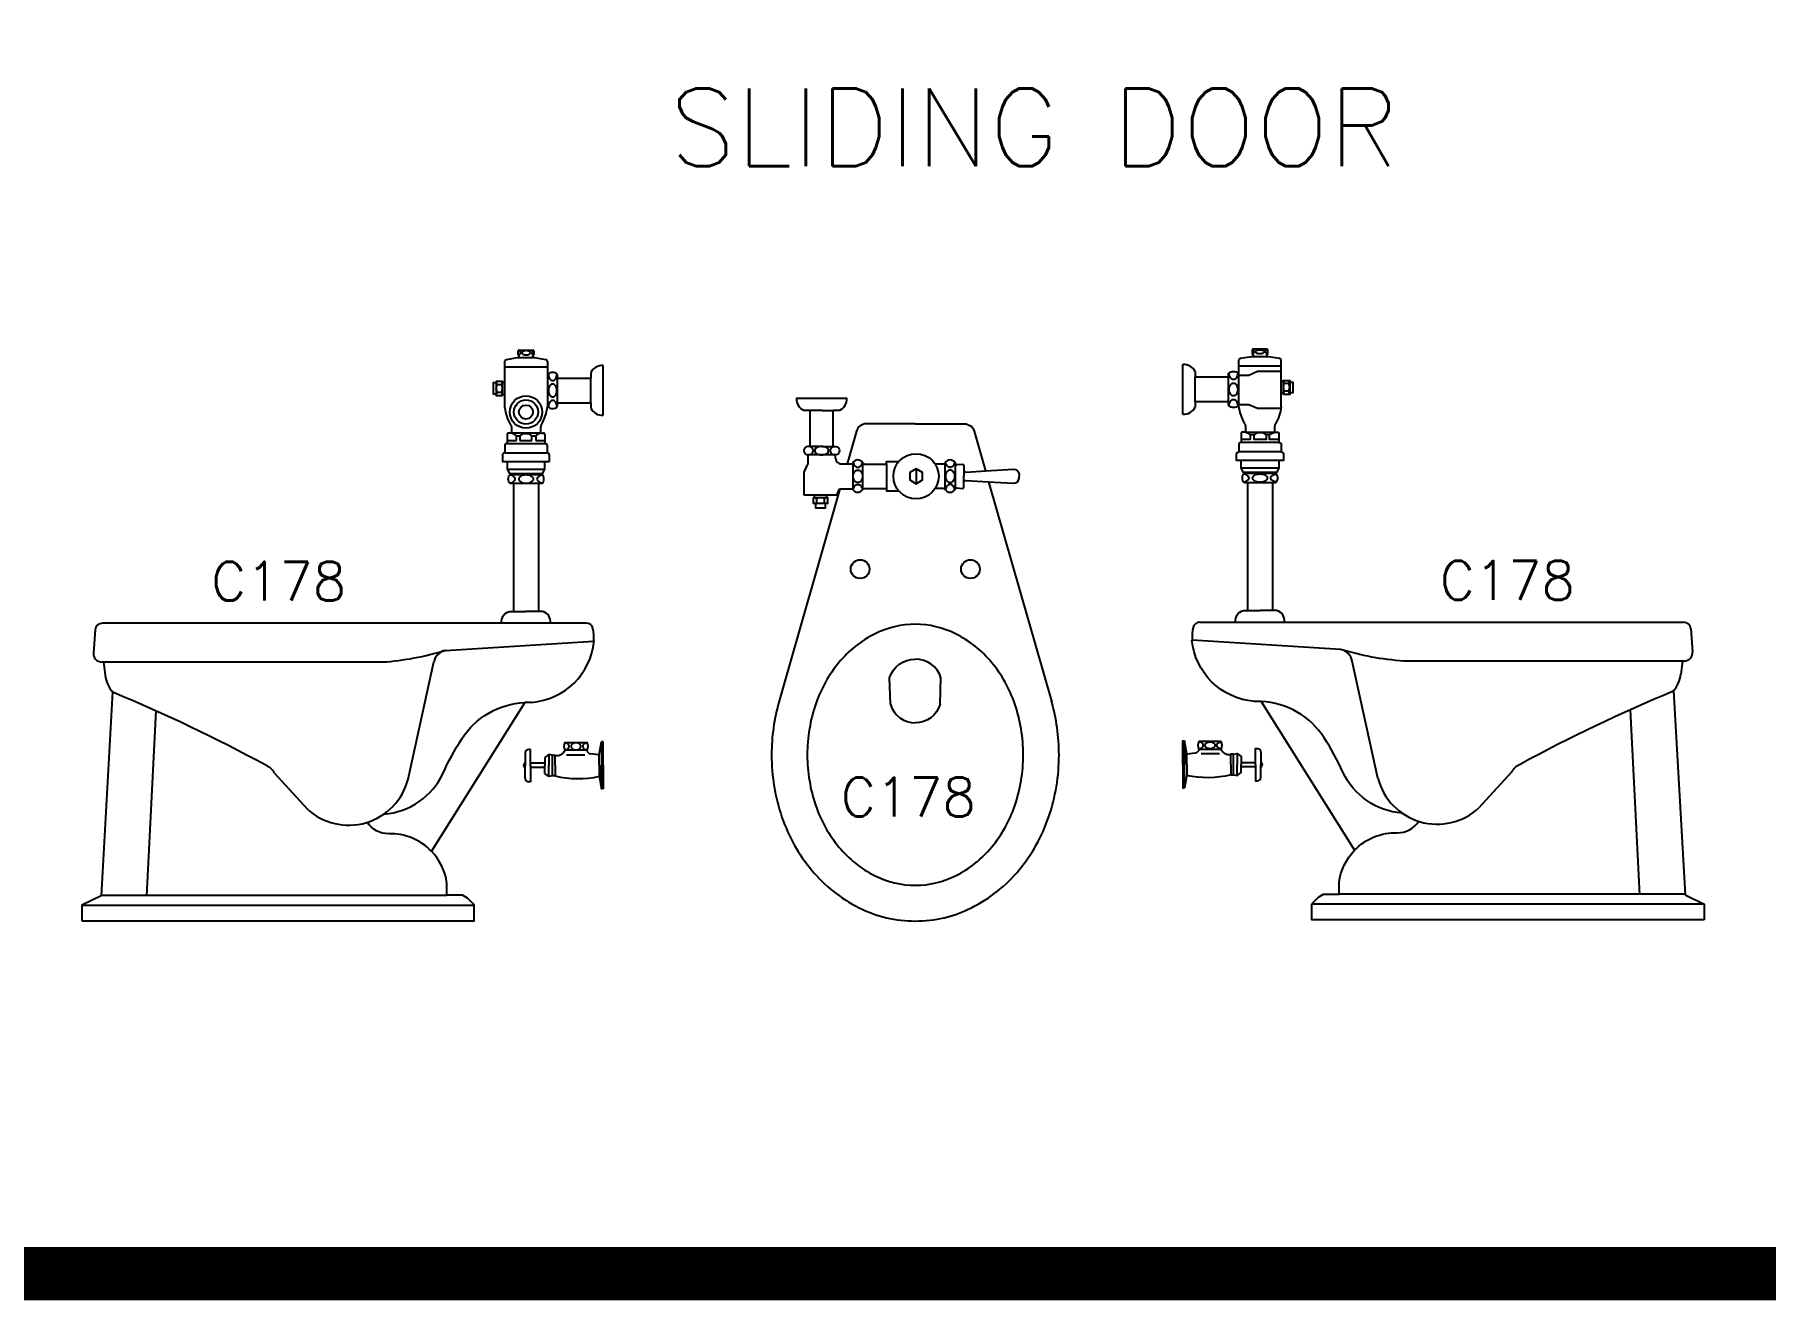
# Model space of a CAD drawing. Header units: inches. Extents: x -2548 to -2391, y 2200 to 2352.
# Drawn here: x -2447.984 to -2443.529, y 2314.169 to 2317.428 of the extents above; entities that cross this region are included whole.
import ezdxf
from ezdxf.enums import TextEntityAlignment as Align

# ---------------------------------------------------------------- set-up
doc = ezdxf.new("R2010")
doc.units = ezdxf.units.IN
doc.header["$MEASUREMENT"] = 0
for name, color, linetype in [('19', 4, 'Continuous'), ('2', 2, 'Continuous'), ('LIS', 151, 'Continuous'), ('WC-DET1', 15, 'Continuous'), ('WC-DET2', 10, 'Continuous'), ('WC-OUT', 7, 'Continuous'), ('WC-OUTL', 7, 'Continuous')]:
    doc.layers.add(name, color=color, linetype=linetype)
doc.styles.add('ROMANS', font='romans', dxfattribs={"height": 0.1})

msp = doc.modelspace()

# ---------------------------------------------------------------- linework, layer by layer
at = {"color": 1}
for p, q in [((-2446.73978, 2316.60358), (-2446.73978, 2316.61358)), ((-2446.73678, 2316.61558), (-2446.70178, 2316.61558)), ((-2446.69978, 2316.59658), (-2446.69778, 2316.59658)), ((-2446.69878, 2316.61358), (-2446.69878, 2316.60358)), ((-2446.69778, 2316.59658), (-2446.66878, 2316.59158)), ((-2446.66378, 2316.58658), (-2446.66378, 2316.55358)), ((-2446.63778, 2316.54358), (-2446.63778, 2316.55358)), ((-2446.63778, 2316.54358), (-2446.55264, 2316.54358)), ((-2446.55264, 2316.48058), (-2446.55264, 2316.54358)), ((-2444.99638, 2316.48308), (-2444.99638, 2316.54608)), ((-2446.63778, 2316.47058), (-2446.63778, 2316.48058)), ((-2446.63778, 2316.48058), (-2446.55264, 2316.48058)), ((-2446.68178, 2316.41558), (-2446.68178, 2316.40258)), ((-2446.6795, 2316.40258), (-2446.6755, 2316.40258)), ((-2446.6705, 2316.39758), (-2446.6705, 2316.37758)), ((-2446.6645, 2316.37158), (-2446.6645, 2316.35158)), ((-2446.67107, 2316.32958), (-2446.65907, 2316.32958)), ((-2446.65907, 2316.32958), (-2446.65907, 2316.34558)), ((-2446.75128, 2316.27258), (-2446.75128, 2315.94326)), ((-2446.68728, 2316.27258), (-2446.68728, 2315.94326)), ((-2446.67807, 2316.27258), (-2446.68728, 2316.27258)), ((-2446.68007, 2316.29858), (-2446.68007, 2316.29558)), ((-2446.68007, 2316.29558), (-2446.67807, 2316.29558)), ((-2444.86174, 2316.27508), (-2444.86174, 2315.94576)), ((-2444.79774, 2316.27508), (-2444.79774, 2315.94576)), ((-2446.78207, 2315.91301), (-2447.80937, 2315.91301)), ((-2446.6815, 2315.94326), (-2446.68728, 2315.94326)), ((-2446.6565, 2315.91301), (-2446.6565, 2315.91826)), ((-2446.56382, 2315.91301), (-2446.6565, 2315.91301)), ((-2446.55078, 2315.91301), (-2446.55078, 2315.91301)), ((-2444.99824, 2315.91551), (-2444.99824, 2315.91551)), ((-2444.9852, 2315.91551), (-2444.89252, 2315.91551)), ((-2444.76695, 2315.91551), (-2443.73965, 2315.91551)), ((-2447.82817, 2315.89564), (-2447.83287, 2315.83689)), ((-2443.72085, 2315.89814), (-2443.71615, 2315.83939)), ((-2447.81083, 2315.81301), (-2447.80678, 2315.81301)), ((-2447.80678, 2315.81301), (-2447.80278, 2315.77901)), ((-2443.74224, 2315.81551), (-2443.74624, 2315.78151)), ((-2443.73819, 2315.81551), (-2443.74224, 2315.81551))]:
    msp.add_line(p, q, dxfattribs=at)
for points in [[(-2446.77378, 2316.53338), (-2446.77378, 2316.58658, -0.3507811), (-2446.76978, 2316.59158), (-2446.74078, 2316.59658)], [(-2444.84924, 2316.59908), (-2444.85124, 2316.59908), (-2444.88024, 2316.59408, 0.3173877), (-2444.88524, 2316.58908), (-2444.88524, 2316.55608, -0.5628668)], [(-2444.81024, 2316.59908, -0.8113941), (-2444.80924, 2316.60608), (-2444.80924, 2316.61608, 0.5351838), (-2444.81224, 2316.61808), (-2444.84724, 2316.61808, 0.3027756), (-2444.85024, 2316.61608), (-2444.85024, 2316.60608, -0.8113941), (-2444.84924, 2316.59908, -0.8251429)], [(-2444.77524, 2316.53588), (-2444.77524, 2316.58908, 0.3507811), (-2444.77924, 2316.59408), (-2444.80824, 2316.59908)], [(-2444.91124, 2316.54608), (-2444.91124, 2316.55608, -0.3846154), (-2444.88524, 2316.55608, -0.4444444)], [(-2446.77378, 2316.46758), (-2446.77378, 2316.50138, -0.3507811)], [(-2444.77524, 2316.47008), (-2444.77524, 2316.50388, 0.3507811)], [(-2446.77378, 2316.46758, 0.1019262), (-2446.75878, 2316.42358, -0.144353), (-2446.75678, 2316.41558), (-2446.75678, 2316.40258)], [(-2444.88524, 2316.47308, -0.3846154), (-2444.91124, 2316.47308), (-2444.91124, 2316.48308, -0.3846154)], [(-2444.88524, 2316.47308, 0.0954344), (-2444.86924, 2316.42608, -0.144353), (-2444.86724, 2316.41808), (-2444.86724, 2316.40508)], [(-2444.77524, 2316.47008, -0.1019262), (-2444.79024, 2316.42608, 0.144353), (-2444.79224, 2316.41808), (-2444.79224, 2316.40508)], [(-2446.75907, 2316.40258), (-2446.76307, 2316.40258, 0.4142136), (-2446.76807, 2316.39758), (-2446.76807, 2316.37758, -0.4142136), (-2446.77107, 2316.37458, 0.4142136), (-2446.77407, 2316.37158), (-2446.77407, 2316.35158)], [(-2444.86952, 2316.40508), (-2444.87352, 2316.40508, 0.4142136), (-2444.87852, 2316.40008), (-2444.87852, 2316.38008, -0.4142136), (-2444.88152, 2316.37708, 0.4142136), (-2444.88452, 2316.37408), (-2444.88452, 2316.35408)], [(-2444.78995, 2316.40508), (-2444.78595, 2316.40508, -0.4142136), (-2444.78095, 2316.40008), (-2444.78095, 2316.38008, 0.4142136), (-2444.77795, 2316.37708, -0.4142136), (-2444.77495, 2316.37408), (-2444.77495, 2316.35408)], [(-2444.87795, 2316.33208), (-2444.88995, 2316.33208), (-2444.88995, 2316.34808, -0.3855051), (-2444.88452, 2316.35408, -0.7616351)], [(-2444.77495, 2316.35408, -0.4142136), (-2444.76895, 2316.34808), (-2444.76895, 2316.33208), (-2444.78095, 2316.33208)], [(-2446.77407, 2316.35158, 0.4142136), (-2446.78007, 2316.34558), (-2446.78007, 2316.32958), (-2446.76807, 2316.32958)], [(-2445.53523, 2316.30509), (-2445.46549, 2316.30912, -0.0166027), (-2445.46449, 2316.30915, -1.3380697)], [(-2445.46449, 2316.30912, -0.3988843), (-2445.44949, 2316.29612), (-2445.44949, 2316.29112)], [(-2446.75128, 2316.27258), (-2446.76007, 2316.27258, -0.4354748), (-2446.76007, 2316.29558, -0.3932673)], [(-2446.76007, 2316.29558), (-2446.75807, 2316.29558, -0.4354748)], [(-2445.52857, 2316.27677), (-2445.46549, 2316.27312, 0.0166027), (-2445.46449, 2316.2731, 1.3380697)], [(-2445.46449, 2316.27312, 0.3988843), (-2445.44949, 2316.28612), (-2445.44949, 2316.29112)], [(-2444.86895, 2316.29808), (-2444.87095, 2316.29808, 0.4354748), (-2444.87095, 2316.27508), (-2444.86174, 2316.27508, 0.4354748)], [(-2444.79774, 2316.27508), (-2444.78895, 2316.27508, 0.4354748), (-2444.78895, 2316.29808, 0.3932673)], [(-2444.78895, 2316.29808), (-2444.79095, 2316.29808, 0.4354748)], [(-2446.78207, 2315.91301), (-2446.78207, 2315.91826, -0.4142136), (-2446.75707, 2315.94326), (-2446.75128, 2315.94326)], [(-2444.89252, 2315.91551), (-2444.89252, 2315.92076, -0.4142136), (-2444.86752, 2315.94576), (-2444.86174, 2315.94576)], [(-2444.76695, 2315.91551), (-2444.76695, 2315.92076, 0.4142136), (-2444.79195, 2315.94576), (-2444.79774, 2315.94576)], [(-2444.82635, 2315.71136, 0.0217751), (-2444.84424, 2315.71151, -0.3618925), (-2445.00528, 2315.86962, -0.1089664)], [(-2446.0676, 2315.7122, 0.0704929), (-2446.08717, 2315.57412, 0.0827299), (-2446.06032, 2315.41299, 0.0905077), (-2445.98462, 2315.27787, 0.104232), (-2445.86196, 2315.18032, 0.1165619), (-2445.71714, 2315.1461, 0.1165619)], [(-2445.71714, 2315.1461, 0.1165619), (-2445.57232, 2315.18032, 0.104232), (-2445.44966, 2315.27787, 0.0905077), (-2445.37396, 2315.41299, 0.0827299), (-2445.34712, 2315.57412, 0.0704929), (-2445.36668, 2315.7122, 0.0905077)], [(-2446.92278, 2315.21303), (-2446.92278, 2315.24301, 0.1595957), (-2446.96269, 2315.32576, -0.2641758)], [(-2444.62624, 2315.21553), (-2444.62624, 2315.24551, -0.1595957), (-2444.58633, 2315.32826, 0.2641758)], [(-2447.86278, 2315.14701), (-2446.85278, 2315.14701), (-2446.85278, 2315.18701, 0.1102156), (-2446.88278, 2315.21301), (-2446.92278, 2315.21301), (-2446.92278, 2315.21303, 0.1595957)], [(-2443.68624, 2315.14951), (-2444.69624, 2315.14951), (-2444.69624, 2315.18951, -0.1102156), (-2444.66624, 2315.21551), (-2444.62624, 2315.21551), (-2444.62624, 2315.21553, -0.1595957)]]:
    msp.add_lwpolyline(points, format="xyb", dxfattribs=at)
for points in [[(-2446.74078, 2316.59658), (-2446.73878, 2316.59658)], [(-2444.80824, 2316.59908), (-2444.81024, 2316.59908)], [(-2444.91124, 2316.54608), (-2444.99638, 2316.54608)], [(-2444.91124, 2316.48308), (-2444.99638, 2316.48308)], [(-2446.75807, 2316.29858), (-2446.75807, 2316.29558)], [(-2444.86895, 2316.30108), (-2444.86895, 2316.29808)], [(-2444.79095, 2316.30108), (-2444.79095, 2316.29808)], [(-2447.78363, 2315.73598), (-2447.81333, 2315.21101)], [(-2443.76539, 2315.73848), (-2443.73569, 2315.21351)], [(-2446.72267, 2315.70886), (-2446.96269, 2315.32576)], [(-2444.82635, 2315.71136), (-2444.58633, 2315.32826)], [(-2447.81333, 2315.21101), (-2447.86278, 2315.18701), (-2447.86278, 2315.14701)], [(-2443.73569, 2315.21351), (-2443.68624, 2315.18951), (-2443.68624, 2315.14951)]]:
    msp.add_lwpolyline(points, dxfattribs=at)
for centre, radius, start, end in [((-2446.73762, 2316.61358), 0.00217, 67.38014, 180), ((-2446.74002, 2316.59998), 0.00361, 290.01876, 86.24144), ((-2446.69855, 2316.59998), 0.00361, 93.75856, 249.98124), ((-2446.70178, 2316.61233), 0.00325, 22.61986, 90), ((-2446.66983, 2316.58554), 0.00613, 9.78241, 80.21759), ((-2446.65078, 2316.53918), 0.0194, 47.92498, 132.07502), ((-2446.79378, 2316.48861), 0.13124, 330.29716, 352.10307), ((-2446.65078, 2316.48498), 0.0194, 227.92498, 312.07502), ((-2446.66722, 2316.41619), 0.01458, 149.5356, 182.39191), ((-2446.6755, 2316.39758), 0.005, 0, 90), ((-2446.6675, 2316.37758), 0.003, 180, 270), ((-2446.6675, 2316.37158), 0.003, 0, 90), ((-2446.6651, 2316.34558), 0.00603, 0, 84.32762), ((-2446.68877, 2316.28408), 0.01571, 312.93618, 47.06382), ((-2447.80937, 2315.89414), 0.01887, 90, 175.42608), ((-2446.6815, 2315.91826), 0.025, 0, 90), ((-2446.56382, 2315.89564), 0.01737, 12.26536, 90), ((-2444.9852, 2315.89814), 0.01737, 90, 167.73464), ((-2443.73965, 2315.89664), 0.01887, 4.57392, 90), ((-2446.71919, 2315.88474), 0.17633, 274.68562, 354.26486), ((-2446.65266, 2315.87633), 0.10828, 355.06235, 12.26536), ((-2444.89636, 2315.87883), 0.10828, 167.73464, 184.93765), ((-2447.81083, 2315.83512), 0.02212, 175.42608, 270), ((-2443.73819, 2315.83762), 0.02212, 270, 4.57392), ((-2447.72178, 2315.78928), 0.08165, 187.22788, 221.66003), ((-2443.82724, 2315.79178), 0.08165, 318.33997, 352.77212), ((-2446.71208, 2315.50364), 0.20549, 87.96434, 92.95403)]:
    msp.add_arc(centre, radius, start, end, dxfattribs=at)
at = {"layer": 'LIS', "color": 8, "const_width": 0.06859}
for points in [[(-2472.5754, 2351.85742), (-2418.46104, 2351.85742), (-2418.46104, 2314.20371), (-2472.5754, 2314.20371)], [(-2472.50681, 2351.78884), (-2418.52963, 2351.78884), (-2418.52963, 2314.27229), (-2472.50681, 2314.27229)]]:
    msp.add_lwpolyline(points, close=True, dxfattribs=at)
at = {"layer": 'WC-DET1', "color": 1}
for p, q in [((-2446.73878, 2316.59658), (-2446.69978, 2316.59658)), ((-2446.77378, 2316.57258), (-2446.66378, 2316.57258)), ((-2446.77378, 2316.50138), (-2446.77378, 2316.53338)), ((-2446.66378, 2316.55358), (-2446.66378, 2316.47058)), ((-2446.63778, 2316.48058), (-2446.63778, 2316.54358)), ((-2444.88524, 2316.55608), (-2444.88524, 2316.47308)), ((-2444.77524, 2316.50388), (-2444.77524, 2316.53588)), ((-2446.68007, 2316.40258), (-2446.75907, 2316.40258)), ((-2446.76807, 2316.37558), (-2446.67107, 2316.37558)), ((-2446.77407, 2316.35158), (-2446.6645, 2316.35158)), ((-2446.76807, 2316.32958), (-2446.67107, 2316.32958)), ((-2446.76807, 2316.30958), (-2446.67107, 2316.30958)), ((-2445.91014, 2316.32312), (-2445.89965, 2316.32312)), ((-2445.89965, 2316.32312), (-2445.87814, 2316.32312)), ((-2445.87814, 2316.32612), (-2445.87814, 2316.32381)), ((-2445.87814, 2316.32381), (-2445.87814, 2316.32312)), ((-2445.87814, 2316.32312), (-2445.87814, 2316.25912)), ((-2445.71514, 2316.31012), (-2445.71514, 2316.27212)), ((-2445.61449, 2316.32612), (-2445.61449, 2316.32381)), ((-2445.61449, 2316.32381), (-2445.61449, 2316.32312)), ((-2445.61449, 2316.32312), (-2445.61449, 2316.25912)), ((-2446.75807, 2316.29858), (-2446.68007, 2316.29858)), ((-2446.75807, 2316.29558), (-2446.68007, 2316.29558)), ((-2446.68728, 2316.27258), (-2446.75128, 2316.27258)), ((-2445.87814, 2316.25912), (-2445.87814, 2316.25712)), ((-2445.61449, 2316.25912), (-2445.61449, 2316.25712)), ((-2446.6565, 2315.91301), (-2446.78207, 2315.91301)), ((-2446.68728, 2315.94326), (-2446.71928, 2315.94326)), ((-2444.89252, 2315.91551), (-2444.76695, 2315.91551)), ((-2446.92678, 2315.84301), (-2446.54478, 2315.86701)), ((-2444.62224, 2315.84551), (-2445.00424, 2315.86951)), ((-2447.02278, 2315.51101), (-2446.95678, 2315.81301)), ((-2444.52624, 2315.51351), (-2444.59224, 2315.81551)), ((-2446.61864, 2315.60613), (-2446.56284, 2315.60613)), ((-2446.53064, 2315.57373), (-2446.52464, 2315.60773)), ((-2446.52064, 2315.60773), (-2446.52464, 2315.60773)), ((-2446.52064, 2315.54701), (-2446.52064, 2315.60773)), ((-2446.72164, 2315.57873), (-2446.72164, 2315.54553)), ((-2446.70804, 2315.58773), (-2446.71264, 2315.58773)), ((-2446.70804, 2315.54553), (-2446.70804, 2315.58773)), ((-2446.67044, 2315.55213), (-2446.70804, 2315.55213)), ((-2446.66084, 2315.57493), (-2446.67044, 2315.56733)), ((-2446.67044, 2315.56733), (-2446.67044, 2315.54673)), ((-2446.66084, 2315.57493), (-2446.66084, 2315.54653)), ((-2446.65084, 2315.57313), (-2446.66084, 2315.57493)), ((-2446.65084, 2315.57313), (-2446.64457, 2315.57313)), ((-2446.65084, 2315.51993), (-2446.65084, 2315.57313)), ((-2446.61424, 2315.58573), (-2446.61864, 2315.58573)), ((-2446.56764, 2315.58573), (-2446.61424, 2315.58573)), ((-2446.56264, 2315.58573), (-2446.56764, 2315.58573)), ((-2446.53064, 2315.57373), (-2446.55323, 2315.57685)), ((-2446.53064, 2315.54701), (-2446.53064, 2315.57373)), ((-2447.36678, 2315.52701), (-2447.28278, 2315.43501)), ((-2446.72164, 2315.51333), (-2446.72164, 2315.54673)), ((-2446.70804, 2315.54673), (-2446.70804, 2315.50433)), ((-2446.67044, 2315.54133), (-2446.70804, 2315.54133)), ((-2446.67044, 2315.52613), (-2446.67044, 2315.54673)), ((-2446.66084, 2315.51853), (-2446.67044, 2315.52613)), ((-2446.66084, 2315.51853), (-2446.66084, 2315.54653)), ((-2446.65084, 2315.51993), (-2446.66084, 2315.51853)), ((-2446.64457, 2315.51993), (-2446.65084, 2315.51993)), ((-2446.53064, 2315.54701), (-2446.53064, 2315.52028)), ((-2446.53064, 2315.52028), (-2446.52464, 2315.48628)), ((-2446.52064, 2315.54701), (-2446.52064, 2315.48628)), ((-2444.18224, 2315.52951), (-2444.26624, 2315.43751)), ((-2446.70804, 2315.50433), (-2446.71264, 2315.50433)), ((-2446.52064, 2315.48628), (-2446.52464, 2315.48628))]:
    msp.add_line(p, q, dxfattribs=at)
for points in [[(-2444.81024, 2316.59908), (-2444.84924, 2316.59908)], [(-2446.79578, 2316.53138), (-2446.79578, 2316.50338)], [(-2446.77978, 2316.50138), (-2446.77978, 2316.53338)], [(-2444.77524, 2316.57508), (-2444.88524, 2316.57508)], [(-2444.88524, 2316.55173), (-2444.85831, 2316.55173), (-2444.83631, 2316.56173), (-2444.77524, 2316.56173)], [(-2444.76924, 2316.50388), (-2444.76924, 2316.53588)], [(-2444.75324, 2316.53388), (-2444.75324, 2316.50588)], [(-2444.88524, 2316.47629), (-2444.85831, 2316.47629), (-2444.83631, 2316.46629), (-2444.77578, 2316.46629)], [(-2444.86895, 2316.40508), (-2444.78995, 2316.40508)], [(-2444.77495, 2316.35408), (-2444.88452, 2316.35408)], [(-2444.78095, 2316.37808), (-2444.87795, 2316.37808)], [(-2445.92214, 2316.34612), (-2445.99414, 2316.34612)], [(-2445.85214, 2316.25712), (-2445.85214, 2316.32612)], [(-2445.79114, 2316.32312), (-2445.79114, 2316.32912), (-2445.75922, 2316.32912)], [(-2445.79114, 2316.32312), (-2445.79114, 2316.26012)], [(-2445.64049, 2316.25712), (-2445.64049, 2316.32612)], [(-2444.78095, 2316.33208), (-2444.87795, 2316.33208)], [(-2444.78095, 2316.31208), (-2444.87795, 2316.31208)], [(-2445.59249, 2316.30612), (-2445.59249, 2316.29112)], [(-2445.59249, 2316.27612), (-2445.59249, 2316.29112)], [(-2444.79095, 2316.30108), (-2444.86895, 2316.30108)], [(-2445.94502, 2316.24212), (-2445.97702, 2316.24212)], [(-2445.97702, 2316.23693), (-2445.94502, 2316.23693)], [(-2445.94814, 2316.22093), (-2445.97414, 2316.22093)], [(-2445.91814, 2316.24612), (-2445.92014, 2316.24212), (-2445.93514, 2316.24212)], [(-2445.91791, 2316.24612), (-2445.91155, 2316.25912)], [(-2445.91155, 2316.25912), (-2445.87814, 2316.25912)], [(-2445.79114, 2316.26012), (-2445.79114, 2316.25412), (-2445.76006, 2316.25412)], [(-2446.75128, 2315.94326), (-2446.71928, 2315.94326)], [(-2444.86174, 2315.94576), (-2444.82974, 2315.94576)], [(-2444.79774, 2315.94576), (-2444.82974, 2315.94576)], [(-2447.6719, 2315.68701), (-2447.69598, 2315.21101)], [(-2443.87712, 2315.68951), (-2443.85304, 2315.21351)], [(-2445.02838, 2315.54951), (-2445.02838, 2315.61023), (-2445.02438, 2315.61023)], [(-2445.01838, 2315.57623), (-2445.02438, 2315.61023)], [(-2444.93038, 2315.60863), (-2444.98618, 2315.60863)], [(-2445.01838, 2315.54951), (-2445.01838, 2315.57623)], [(-2444.90445, 2315.52243), (-2444.89818, 2315.52243), (-2444.89818, 2315.57563), (-2444.90445, 2315.57563)], [(-2444.89818, 2315.57563), (-2444.88818, 2315.57743), (-2444.88818, 2315.54903)], [(-2444.88818, 2315.57743), (-2444.87858, 2315.56983), (-2444.87858, 2315.54923)], [(-2444.87858, 2315.55463), (-2444.84098, 2315.55463)], [(-2445.02838, 2315.54951), (-2445.02838, 2315.48878), (-2445.02438, 2315.48878)], [(-2445.01838, 2315.52278), (-2445.02438, 2315.48878)], [(-2445.01838, 2315.54951), (-2445.01838, 2315.52278)], [(-2444.89818, 2315.52243), (-2444.88818, 2315.52103), (-2444.88818, 2315.54903)], [(-2444.88818, 2315.52103), (-2444.87858, 2315.52863), (-2444.87858, 2315.54923)], [(-2444.87858, 2315.54383), (-2444.84098, 2315.54383)], [(-2447.81321, 2315.21303), (-2446.92278, 2315.21303)], [(-2443.73581, 2315.21553), (-2444.62624, 2315.21553)], [(-2447.86278, 2315.18701), (-2446.85278, 2315.18701)], [(-2443.68624, 2315.18951), (-2444.69624, 2315.18951)]]:
    msp.add_lwpolyline(points, dxfattribs=at)
for points in [[(-2444.91124, 2316.48308), (-2444.91124, 2316.54608, -0.3846154)], [(-2445.95614, 2316.46012), (-2445.98814, 2316.46012, -0.2932252)], [(-2445.95614, 2316.46012), (-2445.92814, 2316.46012, 0.3351146)], [(-2445.95814, 2316.36812), (-2445.98814, 2316.36812, 0.9132146)], [(-2445.95814, 2316.36812), (-2445.92814, 2316.36812, -0.9132146)], [(-2445.85214, 2316.32512, 0.236068), (-2445.84714, 2316.32212), (-2445.79114, 2316.32212, 0.4428892)], [(-2445.64049, 2316.32512, -0.236068), (-2445.64549, 2316.32212), (-2445.66589, 2316.32212, -0.6447007)], [(-2445.61449, 2316.32312, 0.4142136), (-2445.61049, 2316.32112), (-2445.59649, 2316.32212, -0.2740444), (-2445.59249, 2316.32012), (-2445.59249, 2316.30612)], [(-2445.61449, 2316.25912, -0.4142136), (-2445.61049, 2316.26112), (-2445.59649, 2316.26012, 0.2740444), (-2445.59249, 2316.26212), (-2445.59249, 2316.27612)], [(-2445.59249, 2316.30612, 0.3866069), (-2445.58649, 2316.30212), (-2445.53523, 2316.30509, -0.0166027)], [(-2445.59249, 2316.27612, -0.3866069), (-2445.58649, 2316.28012), (-2445.52857, 2316.27677, 0.0166027)], [(-2444.79095, 2316.29808), (-2444.86895, 2316.29808, 0.4354748)], [(-2444.86174, 2316.27508), (-2444.79774, 2316.27508, 0.4354748)], [(-2445.85214, 2316.25712, -0.236068), (-2445.84714, 2316.26012), (-2445.79114, 2316.26012, -0.4428892)], [(-2445.64049, 2316.25712, 0.236068), (-2445.64549, 2316.26012), (-2445.66589, 2316.26012, 0.6447007)], [(-2447.80678, 2315.81301), (-2447.08878, 2315.81301, 0.0575016), (-2446.92678, 2315.84301, 0.73897)], [(-2443.74224, 2315.81551), (-2444.46024, 2315.81551, -0.0575016), (-2444.62224, 2315.84551, -0.73897)], [(-2447.08505, 2315.42149, 0.270114), (-2446.93278, 2315.52701, -0.0311009), (-2446.88478, 2315.61501, -0.2411439), (-2446.72267, 2315.70886, 0.3618925)], [(-2444.46397, 2315.42399, -0.270114), (-2444.61624, 2315.52951, 0.0311009), (-2444.66424, 2315.61751, 0.2411439), (-2444.82635, 2315.71136, -0.3618925)], [(-2445.01838, 2315.57623), (-2444.99579, 2315.57935, 0.3197836), (-2444.98638, 2315.58823), (-2444.98138, 2315.58823, 0.5105686)], [(-2444.98138, 2315.58823), (-2444.93478, 2315.58823, 0.5105686)], [(-2444.93478, 2315.58823), (-2444.93038, 2315.58823, 0.3495628), (-2444.90445, 2315.57552, -26.656849)], [(-2444.84098, 2315.54803), (-2444.84098, 2315.59023), (-2444.83638, 2315.59023, -0.4142136), (-2444.82738, 2315.58123), (-2444.82738, 2315.54803)], [(-2444.90445, 2315.52243, -0.1152916), (-2445.01867, 2315.52116, -6.8307177)], [(-2444.84098, 2315.54923), (-2444.84098, 2315.50683), (-2444.83638, 2315.50683, 0.4142136), (-2444.82738, 2315.51583), (-2444.82738, 2315.54923)], [(-2446.96269, 2315.32576, 0.2105506), (-2447.07278, 2315.37101, -0.2641758), (-2447.12771, 2315.4004, -1.7337723)], [(-2444.58633, 2315.32826, -0.2105506), (-2444.47624, 2315.37351, 0.2641758), (-2444.42131, 2315.4029, 1.7337723)]]:
    msp.add_lwpolyline(points, format="xyb", dxfattribs=at)
msp.add_lwpolyline([(-2445.71514, 2316.31012), (-2445.7316, 2316.30062), (-2445.7316, 2316.28162), (-2445.71514, 2316.27212), (-2445.69869, 2316.28162), (-2445.69869, 2316.30062)], close=True, dxfattribs=at)
for centre, radius in [((-2446.71928, 2316.45658), 0.0415), ((-2446.71928, 2316.45658), 0.031), ((-2446.71928, 2316.45658), 0.01802), ((-2445.71514, 2316.29112), 0.0582), ((-2445.85914, 2316.05212), 0.024), ((-2445.57514, 2316.05212), 0.024)]:
    msp.add_circle(centre, radius, dxfattribs=at)
for centre, radius, start, end in [((-2445.90727, 2316.33772), 0.01488, 235.61241, 258.85878), ((-2445.86514, 2316.31755), 0.01557, 33.39849, 146.60151), ((-2445.62749, 2316.31755), 0.01557, 33.39849, 146.60151), ((-2445.86514, 2316.26569), 0.01557, 213.39849, 326.60151), ((-2445.62749, 2316.26569), 0.01557, 213.39849, 326.60151), ((-2446.91839, 2315.80462), 0.0393, 102.32777, 167.67223), ((-2444.63062, 2315.80712), 0.0393, 12.32777, 77.67223), ((-2449.43424, 2311.76711), 4.29785, 61.58035, 67.40268), ((-2442.11478, 2311.76961), 4.29785, 112.59732, 118.41965), ((-2446.60504, 2315.59593), 0.017, 143.1301, 216.8699), ((-2446.57644, 2315.59593), 0.017, 323.1301, 36.8699), ((-2444.97258, 2315.59843), 0.017, 143.1301, 216.8699), ((-2444.94398, 2315.59843), 0.017, 323.1301, 36.8699), ((-2446.71868, 2315.54673), 0.00665, 118.69866, 241.30134), ((-2446.71264, 2315.57873), 0.009, 90, 180), ((-2446.63958, 2315.59565), 0.02317, 257.57916, 334.65006), ((-2446.55171, 2315.58789), 0.01114, 191.19409, 262.12779), ((-2444.83034, 2315.54923), 0.00665, 298.69866, 61.30134), ((-2447.40778, 2315.50401), 0.04701, 29.29136, 66.16126), ((-2447.17554, 2315.55084), 0.15786, 227.20533, 345.38276), ((-2446.71264, 2315.51333), 0.009, 180, 270), ((-2446.58476, 2315.76366), 0.25097, 256.21334, 282.52008), ((-2444.37348, 2315.55334), 0.15786, 194.61724, 312.79467), ((-2444.14124, 2315.50651), 0.04701, 113.83874, 150.70864)]:
    msp.add_arc(centre, radius, start, end, dxfattribs=at)
at = {"layer": 'WC-DET2', "color": 1}
for p, q in [((-2446.76807, 2316.38358), (-2446.74407, 2316.38358)), ((-2446.74407, 2316.39558), (-2446.73507, 2316.39558)), ((-2446.74407, 2316.38358), (-2446.74407, 2316.39558)), ((-2446.73507, 2316.39558), (-2446.73507, 2316.38358)), ((-2446.73507, 2316.38358), (-2446.70407, 2316.38358)), ((-2446.70407, 2316.39558), (-2446.69407, 2316.39558)), ((-2446.70407, 2316.38358), (-2446.70407, 2316.39558)), ((-2446.69407, 2316.39558), (-2446.69407, 2316.38358)), ((-2446.69407, 2316.38358), (-2446.67073, 2316.38358)), ((-2446.52464, 2315.60773), (-2446.52464, 2315.54701)), ((-2446.64457, 2315.54701), (-2446.64457, 2315.57313)), ((-2446.61464, 2315.57413), (-2446.56764, 2315.57413)), ((-2446.64457, 2315.54701), (-2446.64457, 2315.51993)), ((-2446.52464, 2315.48628), (-2446.52464, 2315.54701))]:
    msp.add_line(p, q, dxfattribs=at)
for points in [[(-2446.73978, 2316.60395, 0.0733708), (-2446.73601, 2316.60519, 0.1042029), (-2446.73346, 2316.60722, 0.1747045), (-2446.73278, 2316.60908, 0.1747045), (-2446.73346, 2316.61094, 0.1042029), (-2446.73601, 2316.61297, 0.0649481), (-2446.73934, 2316.61413, 0.0052118), (-2446.73978, 2316.61421, 0.0510993)], [(-2444.85024, 2316.6165, -0.0545318), (-2444.84746, 2316.61547, -0.1042029), (-2444.84491, 2316.61344, -0.1747045), (-2444.84424, 2316.61158, -0.1747045), (-2444.84491, 2316.60972, -0.1042029), (-2444.84746, 2316.60769, -0.0545318), (-2444.85024, 2316.60666, -0.0510993)], [(-2444.80924, 2316.60645, -0.0733708), (-2444.81301, 2316.60769, -0.1042029), (-2444.81556, 2316.60972, -0.1747045), (-2444.81624, 2316.61158, -0.1747045), (-2444.81556, 2316.61344, -0.1042029), (-2444.81301, 2316.61547, -0.0649481), (-2444.80968, 2316.61663, -0.0052118), (-2444.80924, 2316.61671, -0.0510993)], [(-2444.88726, 2316.55768, -0.011121), (-2444.88724, 2316.55658, -0.067459), (-2444.88812, 2316.55002, -0.0798125), (-2444.89046, 2316.54491, -0.1071181), (-2444.89428, 2316.54121, -0.1398892), (-2444.89824, 2316.54008, -0.1398892), (-2444.90219, 2316.54121, -0.1071181), (-2444.90601, 2316.54491, -0.0798125), (-2444.90835, 2316.55002, -0.067459), (-2444.90924, 2316.55658, -0.011121), (-2444.90921, 2316.55768, -0.0798125)], [(-2444.90921, 2316.47148, -0.011121), (-2444.90924, 2316.47258, -0.067459), (-2444.90835, 2316.47915, -0.0798125), (-2444.90601, 2316.48425, -0.1071181), (-2444.90219, 2316.48795, -0.1398892), (-2444.89824, 2316.48908, -0.1398892)], [(-2444.89824, 2316.48908, -0.1398892), (-2444.89428, 2316.48795, -0.1071181), (-2444.89046, 2316.48425, -0.0798125), (-2444.88812, 2316.47915, -0.067459), (-2444.88724, 2316.47258, -0.011121), (-2444.88726, 2316.47148, -0.0798125)], [(-2446.74407, 2316.39558, 0.1339181), (-2446.75907, 2316.40258, -11.7103942)], [(-2444.85452, 2316.39808, 0.1339181), (-2444.86952, 2316.40508, -11.7103942)], [(-2444.81395, 2316.39808, 0.3228849), (-2444.84495, 2316.39808, -0.3228849)], [(-2444.80495, 2316.39808, -0.1339181), (-2444.78995, 2316.40508, 11.7103942)], [(-2445.87708, 2316.32754, 0.0712691), (-2445.87618, 2316.32381, 0.0857828), (-2445.87363, 2316.31881, 0.10607), (-2445.86954, 2316.31526, 0.1268224), (-2445.86514, 2316.31412, 0.1268224), (-2445.86074, 2316.31526, 0.10607), (-2445.85666, 2316.31881, 0.0857828), (-2445.8541, 2316.32381, 0.0712691), (-2445.8532, 2316.32754, 0.0754446)], [(-2445.61555, 2316.32754, -0.0712691), (-2445.61645, 2316.32381, -0.0857828), (-2445.619, 2316.31881, -0.10607), (-2445.62309, 2316.31526, -0.1268224), (-2445.62749, 2316.31412, -0.1268224), (-2445.63189, 2316.31526, -0.10607), (-2445.63597, 2316.31881, -0.0857828), (-2445.63853, 2316.32381, -0.0712691), (-2445.63943, 2316.32754, -0.0754446)], [(-2446.76134, 2316.27391, 0.0216435), (-2446.75842, 2316.27445, 0.0700721), (-2446.75263, 2316.27666, 0.106079), (-2446.74828, 2316.28045, 0.1622003), (-2446.74707, 2316.28408, 0.1622003), (-2446.74828, 2316.28772, 0.106079), (-2446.75263, 2316.29151, 0.0700721), (-2446.75842, 2316.29372, 0.0216435), (-2446.76134, 2316.29425, 0.0563171)], [(-2445.87708, 2316.2557, -0.0567954), (-2445.87618, 2316.26043, -0.0857828), (-2445.87363, 2316.26544, -0.10607), (-2445.86954, 2316.26899, -0.1268224), (-2445.86514, 2316.27012, -0.1268224), (-2445.86074, 2316.26899, -0.10607), (-2445.85666, 2316.26544, -0.0857828), (-2445.8541, 2316.26043, -0.0567954), (-2445.8532, 2316.2557, -0.0754446)], [(-2445.61555, 2316.2557, 0.0567954), (-2445.61645, 2316.26043, 0.0857828), (-2445.619, 2316.26544, 0.10607), (-2445.62309, 2316.26899, 0.1268224), (-2445.62749, 2316.27012, 0.1268224), (-2445.63189, 2316.26899, 0.10607), (-2445.63597, 2316.26544, 0.0857828), (-2445.63853, 2316.26043, 0.0567954), (-2445.63943, 2316.2557, 0.0754446)], [(-2444.87222, 2316.27641, 0.0216435), (-2444.8693, 2316.27695, 0.0700721), (-2444.86352, 2316.27916, 0.106079), (-2444.85916, 2316.28295, 0.1622003), (-2444.85795, 2316.28658, 0.1622003), (-2444.85916, 2316.29022, 0.106079), (-2444.86352, 2316.29401, 0.0700721), (-2444.8693, 2316.29622, 0.0216435), (-2444.87222, 2316.29675, 0.0563171)], [(-2444.78768, 2316.27641, -0.0216435), (-2444.7906, 2316.27695, -0.0700721), (-2444.79639, 2316.27916, -0.106079), (-2444.80074, 2316.28295, -0.1622003), (-2444.80195, 2316.28658, -0.1622003), (-2444.80074, 2316.29022, -0.106079), (-2444.79639, 2316.29401, -0.0700721), (-2444.7906, 2316.29622, -0.0216435), (-2444.78768, 2316.29675, -0.0563171)], [(-2444.98691, 2315.58928, 0.0550683), (-2444.98317, 2315.59, 0.0854193), (-2444.97919, 2315.59202, 0.1061728), (-2444.97642, 2315.59518, 0.1276115), (-2444.97558, 2315.59843, 0.1276115), (-2444.97642, 2315.60168, 0.1061728), (-2444.97919, 2315.60484, 0.0854193), (-2444.98317, 2315.60686, 0.0550683), (-2444.98691, 2315.60758, 0.0749244)], [(-2444.92965, 2315.58928, -0.0550683), (-2444.93339, 2315.59, -0.0854193), (-2444.93737, 2315.59202, -0.1061728), (-2444.94014, 2315.59518, -0.1276115), (-2444.94098, 2315.59843, -0.1276115), (-2444.94014, 2315.60168, -0.1061728), (-2444.93737, 2315.60484, -0.0854193), (-2444.93339, 2315.60686, -0.0550683), (-2444.92965, 2315.60758, -0.0749244)]]:
    msp.add_lwpolyline(points, format="xyb", dxfattribs=at)
for points in [[(-2444.83024, 2316.61708, -0.0510993), (-2444.82579, 2316.61663, -0.0649481), (-2444.82246, 2316.61547, -0.1042029), (-2444.81991, 2316.61344, -0.1747045), (-2444.81924, 2316.61158, -0.1747045), (-2444.81991, 2316.60972, -0.1042029), (-2444.82246, 2316.60769, -0.0649481), (-2444.82579, 2316.60654, -0.0510993), (-2444.83024, 2316.60608, -0.0510993), (-2444.83468, 2316.60654, -0.0649481), (-2444.83801, 2316.60769, -0.1042029), (-2444.84056, 2316.60972, -0.1747045), (-2444.84124, 2316.61158, -0.1747045), (-2444.84056, 2316.61344, -0.1042029), (-2444.83801, 2316.61547, -0.0649481), (-2444.83468, 2316.61663, -0.0510993)], [(-2444.89824, 2316.53108, -0.1398892), (-2444.89428, 2316.52995, -0.1071181), (-2444.89046, 2316.52625, -0.0798125), (-2444.88812, 2316.52115, -0.067459), (-2444.88724, 2316.51458, -0.067459), (-2444.88812, 2316.50802, -0.0798125), (-2444.89046, 2316.50291, -0.1071181), (-2444.89428, 2316.49921, -0.1398892), (-2444.89824, 2316.49808, -0.1398892), (-2444.90219, 2316.49921, -0.1071181), (-2444.90601, 2316.50291, -0.0798125), (-2444.90835, 2316.50802, -0.067459), (-2444.90924, 2316.51458, -0.067459), (-2444.90835, 2316.52115, -0.0798125), (-2444.90601, 2316.52625, -0.1071181), (-2444.90219, 2316.52995, -0.1398892)], [(-2445.95814, 2316.34612, 0.0620602), (-2445.95094, 2316.34702, 0.0752985), (-2445.94541, 2316.34934, 0.1070495), (-2445.94133, 2316.35324, 0.1500291), (-2445.94014, 2316.35712, 0.1500291), (-2445.94133, 2316.36101, 0.1070495), (-2445.94541, 2316.3649, 0.0752985), (-2445.95094, 2316.36723, 0.0620602), (-2445.95814, 2316.36812, 0.0620602), (-2445.96534, 2316.36723, 0.0752985), (-2445.97087, 2316.3649, 0.1070495), (-2445.97495, 2316.36101, 0.1500291), (-2445.97614, 2316.35712, 0.1500291), (-2445.97495, 2316.35324, 0.1070495), (-2445.97087, 2316.34934, 0.0752985), (-2445.96534, 2316.34702, 0.0620602)], [(-2445.85314, 2316.29112, -0.0754446), (-2445.8541, 2316.28481, -0.0857828), (-2445.85666, 2316.27981, -0.10607), (-2445.86074, 2316.27626, -0.1268224), (-2445.86514, 2316.27512, -0.1268224), (-2445.86954, 2316.27626, -0.10607), (-2445.87363, 2316.27981, -0.0857828), (-2445.87618, 2316.28481, -0.0754446), (-2445.87714, 2316.29112, -0.0754446), (-2445.87618, 2316.29743, -0.0857828), (-2445.87363, 2316.30244, -0.10607), (-2445.86954, 2316.30599, -0.1268224), (-2445.86514, 2316.30712, -0.1268224), (-2445.86074, 2316.30599, -0.10607), (-2445.85666, 2316.30244, -0.0857828), (-2445.8541, 2316.29743, -0.0754446)], [(-2445.63949, 2316.29112, 0.0754446), (-2445.63853, 2316.28481, 0.0857828), (-2445.63597, 2316.27981, 0.10607), (-2445.63189, 2316.27626, 0.1268224), (-2445.62749, 2316.27512, 0.1268224), (-2445.62309, 2316.27626, 0.10607), (-2445.619, 2316.27981, 0.0857828), (-2445.61645, 2316.28481, 0.0754446), (-2445.61549, 2316.29112, 0.0754446), (-2445.61645, 2316.29743, 0.0857828), (-2445.619, 2316.30244, 0.10607), (-2445.62309, 2316.30599, 0.1268224), (-2445.62749, 2316.30712, 0.1268224), (-2445.63189, 2316.30599, 0.10607), (-2445.63597, 2316.30244, 0.0857828), (-2445.63853, 2316.29743, 0.0754446)], [(-2444.82995, 2316.29708, -0.0563171), (-2444.8223, 2316.29622, -0.0700721), (-2444.81652, 2316.29401, -0.106079), (-2444.81216, 2316.29022, -0.1622003), (-2444.81095, 2316.28658, -0.1622003), (-2444.81216, 2316.28295, -0.106079), (-2444.81652, 2316.27916, -0.0700721), (-2444.8223, 2316.27695, -0.0563171), (-2444.82995, 2316.27608, -0.0563171), (-2444.8376, 2316.27695, -0.0700721), (-2444.84339, 2316.27916, -0.106079), (-2444.84774, 2316.28295, -0.1622003), (-2444.84895, 2316.28658, -0.1622003), (-2444.84774, 2316.29022, -0.106079), (-2444.84339, 2316.29401, -0.0700721), (-2444.8376, 2316.29622, -0.0563171)], [(-2444.95828, 2315.60763, -0.0749244), (-2444.95317, 2315.60686, -0.0854193), (-2444.94919, 2315.60484, -0.1061728), (-2444.94642, 2315.60168, -0.1276115), (-2444.94558, 2315.59843, -0.1276115), (-2444.94642, 2315.59518, -0.1061728), (-2444.94919, 2315.59202, -0.0854193), (-2444.95317, 2315.59, -0.0749244), (-2444.95828, 2315.58923, -0.0749244), (-2444.96339, 2315.59, -0.0854193), (-2444.96737, 2315.59202, -0.1061728), (-2444.97014, 2315.59518, -0.1276115), (-2444.97098, 2315.59843, -0.1276115), (-2444.97014, 2315.60168, -0.1061728), (-2444.96737, 2315.60484, -0.0854193), (-2444.96339, 2315.60686, -0.0749244)]]:
    msp.add_lwpolyline(points, format="xyb", close=True, dxfattribs=at)
for points in [[(-2446.79578, 2316.49938), (-2446.79378, 2316.50738), (-2446.79578, 2316.51738), (-2446.79378, 2316.52738), (-2446.79578, 2316.53538)], [(-2446.77978, 2316.49938), (-2446.78178, 2316.50738), (-2446.77978, 2316.51738), (-2446.78178, 2316.52738), (-2446.77978, 2316.53538)], [(-2444.76924, 2316.50188), (-2444.76724, 2316.50988), (-2444.76924, 2316.51988), (-2444.76724, 2316.52988), (-2444.76924, 2316.53788)], [(-2444.75324, 2316.50188), (-2444.75524, 2316.50988), (-2444.75324, 2316.51988), (-2444.75524, 2316.52988), (-2444.75324, 2316.53788)], [(-2446.79378, 2316.52738), (-2446.78178, 2316.52738)], [(-2446.79378, 2316.50738), (-2446.78178, 2316.50738)], [(-2444.75524, 2316.52988), (-2444.76724, 2316.52988)], [(-2444.75524, 2316.50988), (-2444.76724, 2316.50988)], [(-2444.78095, 2316.38608), (-2444.80495, 2316.38608), (-2444.80495, 2316.39808), (-2444.81395, 2316.39808), (-2444.81395, 2316.38608), (-2444.84495, 2316.38608), (-2444.84495, 2316.39808), (-2444.85495, 2316.39808), (-2444.85495, 2316.38608), (-2444.87829, 2316.38608)], [(-2445.97902, 2316.23693), (-2445.97102, 2316.23493), (-2445.96102, 2316.23693), (-2445.95102, 2316.23493), (-2445.94302, 2316.23693)], [(-2445.97902, 2316.22093), (-2445.97102, 2316.22293), (-2445.96102, 2316.22093), (-2445.95102, 2316.22293), (-2445.94302, 2316.22093)], [(-2445.97102, 2316.22293), (-2445.97102, 2316.23493)], [(-2445.95102, 2316.22293), (-2445.95102, 2316.23493)], [(-2445.02438, 2315.61023), (-2445.02438, 2315.54951)], [(-2444.93438, 2315.57663), (-2444.98138, 2315.57663)], [(-2444.90445, 2315.54951), (-2444.90445, 2315.57563)], [(-2445.02438, 2315.48878), (-2445.02438, 2315.54951)], [(-2444.90445, 2315.54951), (-2444.90445, 2315.52243)]]:
    msp.add_lwpolyline(points, dxfattribs=at)
for centre, radius, start, end in [((-2446.72686, 2316.60908), 0.00292, 140.36073, 180), ((-2446.72686, 2316.60908), 0.00292, 180, 219.63927), ((-2446.72303, 2316.60591), 0.0079, 116.56505, 140.36073), ((-2446.72303, 2316.61226), 0.0079, 219.63927, 243.43495), ((-2446.72047, 2316.60079), 0.01362, 101.70092, 116.56505), ((-2446.72047, 2316.61738), 0.01362, 243.43495, 258.29908), ((-2446.71878, 2316.59265), 0.02194, 90, 101.70092), ((-2446.71878, 2316.62552), 0.02194, 258.29908, 270), ((-2446.71878, 2316.59265), 0.02194, 78.29908, 90), ((-2446.71878, 2316.62552), 0.02194, 270, 281.70092), ((-2446.7171, 2316.60079), 0.01362, 63.43495, 78.29908), ((-2446.7171, 2316.61738), 0.01362, 281.70092, 296.56505), ((-2446.71454, 2316.60591), 0.0079, 39.63927, 63.43495), ((-2446.71454, 2316.61226), 0.0079, 296.56505, 320.36073), ((-2446.71071, 2316.60908), 0.00292, 0, 39.63927), ((-2446.71071, 2316.60908), 0.00292, 320.36073, 360), ((-2446.70186, 2316.60908), 0.00292, 140.36073, 180), ((-2446.70186, 2316.60908), 0.00292, 180, 219.63927), ((-2446.69803, 2316.60591), 0.0079, 116.56505, 140.36073), ((-2446.69803, 2316.61226), 0.0079, 219.63927, 243.43495), ((-2446.69547, 2316.60079), 0.01362, 104.07965, 116.56505), ((-2446.69547, 2316.61738), 0.01362, 243.43495, 255.92035), ((-2446.63712, 2316.55408), 0.02466, 177.45136, 180), ((-2446.63712, 2316.55408), 0.02466, 180, 195.43708), ((-2446.64385, 2316.55222), 0.01768, 195.43708, 213.69007), ((-2446.6481, 2316.54939), 0.01257, 213.69007, 238.14647), ((-2446.65078, 2316.54507), 0.00749, 238.14647, 270), ((-2446.65078, 2316.54507), 0.00749, 270, 301.85353), ((-2446.65347, 2316.54939), 0.01257, 301.85353, 326.30993), ((-2446.65772, 2316.55222), 0.01768, 326.30993, 344.56292), ((-2446.66445, 2316.55408), 0.02466, 344.56292, 0), ((-2446.66445, 2316.55408), 0.02466, 0, 2.54864), ((-2446.63712, 2316.51208), 0.02466, 164.56292, 180), ((-2446.63712, 2316.51208), 0.02466, 180, 195.43708), ((-2446.64385, 2316.51394), 0.01768, 146.30993, 164.56292), ((-2446.64385, 2316.51022), 0.01768, 195.43708, 213.69007), ((-2446.6481, 2316.51678), 0.01257, 121.85353, 146.30993), ((-2446.6481, 2316.50739), 0.01257, 213.69007, 238.14647), ((-2446.65078, 2316.52109), 0.00749, 90, 121.85353), ((-2446.65078, 2316.50307), 0.00749, 238.14647, 270), ((-2446.65078, 2316.52109), 0.00749, 58.14647, 90), ((-2446.65078, 2316.50307), 0.00749, 270, 301.85353), ((-2446.65347, 2316.51678), 0.01257, 33.69007, 58.14647), ((-2446.65347, 2316.50739), 0.01257, 301.85353, 326.30993), ((-2446.65772, 2316.51394), 0.01768, 15.43708, 33.69007), ((-2446.65772, 2316.51022), 0.01768, 326.30993, 344.56292), ((-2446.66445, 2316.51208), 0.02466, 360, 15.43708), ((-2446.66445, 2316.51208), 0.02466, 344.56292, 0), ((-2446.63712, 2316.47008), 0.02466, 164.56292, 180), ((-2446.63712, 2316.47008), 0.02466, 180, 182.54864), ((-2446.64385, 2316.47194), 0.01768, 146.30993, 164.56292), ((-2446.6481, 2316.47478), 0.01257, 121.85353, 146.30993), ((-2446.65078, 2316.47909), 0.00749, 90, 121.85353), ((-2446.65078, 2316.47909), 0.00749, 58.14647, 90), ((-2446.65347, 2316.47478), 0.01257, 33.69007, 58.14647), ((-2446.65772, 2316.47194), 0.01768, 15.43708, 33.69007), ((-2446.66445, 2316.47008), 0.02466, 360, 15.43708), ((-2446.66445, 2316.47008), 0.02466, 357.45136, 360), ((-2446.71957, 2316.37408), 0.0265, 54.21103, 125.78897), ((-2446.67417, 2316.37158), 0.03146, 99.76177, 130.27201), ((-2445.99114, 2316.35712), 0.01105, 275.19443, 84.80557), ((-2445.92514, 2316.35712), 0.01105, 95.19443, 264.80557), ((-2446.73201, 2316.28408), 0.00606, 143.14737, 180), ((-2446.73201, 2316.28408), 0.00606, 180, 216.85263), ((-2446.72585, 2316.27947), 0.01376, 118.92643, 143.14737), ((-2446.72585, 2316.2887), 0.01376, 216.85263, 241.07357), ((-2446.72176, 2316.27206), 0.02221, 102.8933, 118.92643), ((-2446.72176, 2316.2961), 0.02221, 241.07357, 257.1067), ((-2446.71907, 2316.26031), 0.03427, 90, 102.8933), ((-2446.71907, 2316.30785), 0.03427, 257.1067, 270), ((-2446.71907, 2316.26031), 0.03427, 77.1067, 90), ((-2446.71907, 2316.30785), 0.03427, 270, 282.8933), ((-2446.71638, 2316.27206), 0.02221, 61.07357, 77.1067), ((-2446.71638, 2316.2961), 0.02221, 282.8933, 298.92643), ((-2446.71229, 2316.27947), 0.01376, 36.85263, 61.07357), ((-2446.71229, 2316.2887), 0.01376, 298.92643, 323.14737), ((-2446.70613, 2316.28408), 0.00606, 0, 36.85263), ((-2446.70613, 2316.28408), 0.00606, 323.14737, 0), ((-2446.68501, 2316.28408), 0.00606, 143.14737, 180), ((-2446.68501, 2316.28408), 0.00606, 180, 216.85263), ((-2446.67885, 2316.27947), 0.01376, 118.92643, 143.14737), ((-2446.67885, 2316.2887), 0.01376, 216.85263, 241.07357), ((-2446.67476, 2316.27206), 0.02221, 102.8933, 118.92643), ((-2446.67476, 2316.2961), 0.02221, 241.07357, 257.1067), ((-2446.67207, 2316.26031), 0.03427, 97.93375, 102.8933), ((-2446.67207, 2316.30785), 0.03427, 257.1067, 262.06625), ((-2446.62074, 2315.58779), 0.01734, 72.86063, 85.46862), ((-2446.61951, 2315.59179), 0.01316, 53.33137, 72.86063), ((-2446.61762, 2315.59432), 0.01, 29.08919, 53.33137), ((-2446.61473, 2315.59593), 0.00669, 0, 29.08919), ((-2446.61473, 2315.59593), 0.00669, 330.91081, 360), ((-2446.59675, 2315.59593), 0.00669, 150.91081, 180), ((-2446.59675, 2315.59593), 0.00669, 180, 209.08919), ((-2446.59386, 2315.59432), 0.01, 126.66863, 150.91081), ((-2446.59197, 2315.59179), 0.01316, 107.13937, 126.66863), ((-2446.59074, 2315.58779), 0.01734, 90, 107.13937), ((-2446.59074, 2315.58779), 0.01734, 72.86063, 90), ((-2446.58951, 2315.59179), 0.01316, 53.33137, 72.86063), ((-2446.58762, 2315.59432), 0.01, 29.08919, 53.33137), ((-2446.58473, 2315.59593), 0.00669, 0, 29.08919), ((-2446.58473, 2315.59593), 0.00669, 330.91081, 360), ((-2446.56675, 2315.59593), 0.00669, 150.91081, 180), ((-2446.56675, 2315.59593), 0.00669, 180, 209.08919), ((-2446.56386, 2315.59432), 0.01, 126.66863, 150.91081), ((-2446.56197, 2315.59179), 0.01316, 107.13937, 126.66863), ((-2446.56074, 2315.58779), 0.01734, 94.53138, 107.13937), ((-2446.62074, 2315.60407), 0.01734, 274.53138, 287.13937), ((-2446.61951, 2315.60007), 0.01316, 287.13937, 306.66863), ((-2446.61762, 2315.59754), 0.01, 306.66863, 330.91081), ((-2446.59386, 2315.59754), 0.01, 209.08919, 233.33137), ((-2446.59197, 2315.60007), 0.01316, 233.33137, 252.86063), ((-2446.59074, 2315.60407), 0.01734, 252.86063, 270), ((-2446.59074, 2315.60407), 0.01734, 270, 287.13937), ((-2446.58951, 2315.60007), 0.01316, 287.13937, 306.66863), ((-2446.58762, 2315.59754), 0.01, 306.66863, 330.91081), ((-2446.56386, 2315.59754), 0.01, 209.08919, 233.33137), ((-2446.56197, 2315.60007), 0.01316, 233.33137, 252.86063), ((-2446.56074, 2315.60407), 0.01734, 252.86063, 265.46862)]:
    msp.add_arc(centre, radius, start, end, dxfattribs=at)
at = {"layer": 'WC-OUT', "color": 1}
for p, q in [((-2446.52064, 2316.51038), (-2446.52064, 2316.57638)), ((-2445.02838, 2316.51288), (-2445.02838, 2316.57888)), ((-2446.55264, 2316.55838), (-2446.55264, 2316.54358)), ((-2444.99638, 2316.56088), (-2444.99638, 2316.54608)), ((-2446.52064, 2316.44838), (-2446.52064, 2316.51038)), ((-2445.02838, 2316.45088), (-2445.02838, 2316.51288)), ((-2446.55264, 2316.48058), (-2446.55264, 2316.46638)), ((-2444.99638, 2316.48308), (-2444.99638, 2316.46888)), ((-2446.67707, 2316.29858), (-2446.67107, 2316.30958)), ((-2446.67107, 2316.30958), (-2446.67107, 2316.32958)), ((-2446.68007, 2316.29858), (-2446.67707, 2316.29858))]:
    msp.add_line(p, q, dxfattribs=at)
for points in [[(-2446.79578, 2316.53138), (-2446.80378, 2316.53138), (-2446.80378, 2316.50338), (-2446.79578, 2316.50338)], [(-2446.77978, 2316.53338), (-2446.77978, 2316.53538), (-2446.79578, 2316.53538), (-2446.79578, 2316.53138)], [(-2446.77978, 2316.53338), (-2446.77378, 2316.53338)], [(-2444.76924, 2316.53588), (-2444.77524, 2316.53588)], [(-2444.76924, 2316.53588), (-2444.76924, 2316.53788), (-2444.75324, 2316.53788), (-2444.75324, 2316.53388)], [(-2444.75324, 2316.53388), (-2444.74524, 2316.53388), (-2444.74524, 2316.50588), (-2444.75324, 2316.50588)], [(-2446.79578, 2316.50338), (-2446.79578, 2316.49938), (-2446.77978, 2316.49938)], [(-2446.77978, 2316.50138), (-2446.77378, 2316.50138)], [(-2446.77978, 2316.49938), (-2446.77978, 2316.50138)], [(-2444.76924, 2316.50388), (-2444.77524, 2316.50388)], [(-2444.75324, 2316.50588), (-2444.75324, 2316.50188), (-2444.76924, 2316.50188)], [(-2444.76924, 2316.50188), (-2444.76924, 2316.50388)], [(-2445.98814, 2316.36812), (-2445.98814, 2316.46012)], [(-2445.92814, 2316.4451), (-2445.92814, 2316.46012)], [(-2446.76807, 2316.32958), (-2446.76807, 2316.30958), (-2446.76207, 2316.29858), (-2446.75807, 2316.29858)], [(-2445.99414, 2316.34612), (-2445.99414, 2316.32412), (-2446.00414, 2316.30212), (-2446.00414, 2316.24612)], [(-2444.86895, 2316.30108), (-2444.87195, 2316.30108), (-2444.87795, 2316.31208), (-2444.87795, 2316.33208)], [(-2444.78095, 2316.33208), (-2444.78095, 2316.31208), (-2444.78695, 2316.30108), (-2444.79095, 2316.30108)], [(-2445.52836, 2316.27676), (-2445.36597, 2315.70973)], [(-2445.91097, 2316.25912), (-2446.06831, 2315.70973)], [(-2445.97702, 2316.24212), (-2446.00214, 2316.24212), (-2446.00414, 2316.24612)], [(-2445.97414, 2316.22093), (-2445.97902, 2316.22093), (-2445.97902, 2316.23693)], [(-2445.97902, 2316.23693), (-2445.97702, 2316.23693)], [(-2445.97702, 2316.23693), (-2445.97702, 2316.24212)], [(-2445.97414, 2316.22093), (-2445.97414, 2316.21012), (-2445.96746, 2316.21012)]]:
    msp.add_lwpolyline(points, dxfattribs=at)
for points in [[(-2445.98814, 2316.46012), (-2446.00414, 2316.46012, -0.2932252), (-2446.02214, 2316.49212), (-2445.95614, 2316.49212), (-2445.89414, 2316.49212, -0.2932252), (-2445.91214, 2316.46012), (-2445.92814, 2316.46012)], [(-2445.71714, 2316.42612), (-2445.59074, 2316.42612, -0.3346868), (-2445.56574, 2316.40728), (-2445.53646, 2316.30502)], [(-2445.98814, 2316.36812), (-2445.99414, 2316.36812, 0.9132146), (-2445.99414, 2316.34612)]]:
    msp.add_lwpolyline(points, format="xyb", dxfattribs=at)
for centre, start, end in [((-2446.52261, 2316.54244), 86.67282, 152.04269), ((-2445.02641, 2316.54494), 27.95731, 93.32718), ((-2446.52261, 2316.48232), 207.95731, 273.32718), ((-2445.02641, 2316.48482), 266.67282, 332.04269)]:
    msp.add_arc(centre, 0.03399, start, end, dxfattribs=at)
at = {"layer": 'WC-OUTL', "color": 1}
msp.add_line((-2445.92214, 2316.33812), (-2445.92214, 2316.34612), dxfattribs=at)
for points in [[(-2445.92814, 2316.36812), (-2445.92814, 2316.4451)], [(-2445.96746, 2316.21012), (-2445.94814, 2316.21012), (-2445.94814, 2316.22093)], [(-2445.94502, 2316.23693), (-2445.94302, 2316.23693), (-2445.94302, 2316.22093), (-2445.94814, 2316.22093)], [(-2445.93514, 2316.24212), (-2445.94502, 2316.24212)], [(-2445.94502, 2316.23693), (-2445.94502, 2316.24212)], [(-2445.78114, 2315.70412), (-2445.78314, 2315.77212)], [(-2445.65314, 2315.70412), (-2445.65114, 2315.77212)]]:
    msp.add_lwpolyline(points, dxfattribs=at)
for points in [[(-2445.71714, 2316.42612), (-2445.84354, 2316.42612, 0.3346868), (-2445.86854, 2316.40728), (-2445.89264, 2316.32312)], [(-2445.92814, 2316.36812), (-2445.92214, 2316.36812, -0.9132146), (-2445.92214, 2316.34612), (-2445.92414, 2316.34612)], [(-2445.78314, 2315.77212, -0.3390952), (-2445.71714, 2315.82012, -0.9752506)], [(-2445.65114, 2315.77212, 0.3390952), (-2445.71714, 2315.82012, 0.9752506)], [(-2445.78114, 2315.70412, 0.3310745), (-2445.71714, 2315.65612, 1.004077)], [(-2445.65314, 2315.70412, -0.3310745), (-2445.71714, 2315.65612, -1.004077)]]:
    msp.add_lwpolyline(points, format="xyb", dxfattribs=at)
msp.add_lwpolyline([(-2445.71714, 2315.23812, 0.1165619), (-2445.61351, 2315.26261, 0.104232), (-2445.52057, 2315.33653, 0.0905077), (-2445.46102, 2315.44282, 0.0827299), (-2445.43914, 2315.57412, 0.0827299), (-2445.46102, 2315.70542, 0.0905077), (-2445.52057, 2315.81171, 0.104232), (-2445.61351, 2315.88563, 0.1165619), (-2445.71714, 2315.91012, 0.1165619), (-2445.82077, 2315.88563, 0.104232), (-2445.91372, 2315.81171, 0.0905077), (-2445.97327, 2315.70542, 0.0827299), (-2445.99514, 2315.57412, 0.0827299), (-2445.97327, 2315.44282, 0.0905077), (-2445.91372, 2315.33653, 0.104232), (-2445.82077, 2315.26261, 0.1165619)], format="xyb", close=True, dxfattribs=at)
msp.add_arc((-2445.90727, 2316.33772), 0.01488, 178.46083, 235.61241, dxfattribs=at)

# ---------------------------------------------------------------- texts
at = {"layer": '19', "style": 'ROMANS'}
msp.add_text('SLIDING DOOR', height=0.2, dxfattribs=at).set_placement((-2446.35016, 2317.08989))
at = {"layer": '2', "color": 1, "style": 'ROMANS', "flags": 8}
for p in [(-2447.35617, 2316.02092), (-2444.19285, 2316.02342), (-2445.73487, 2315.46562)]:
    msp.add_attdef('C178', text='C178', height=0.1, dxfattribs=at).set_placement(p, align=Align.MIDDLE)

doc.saveas('drawing.dxf')
